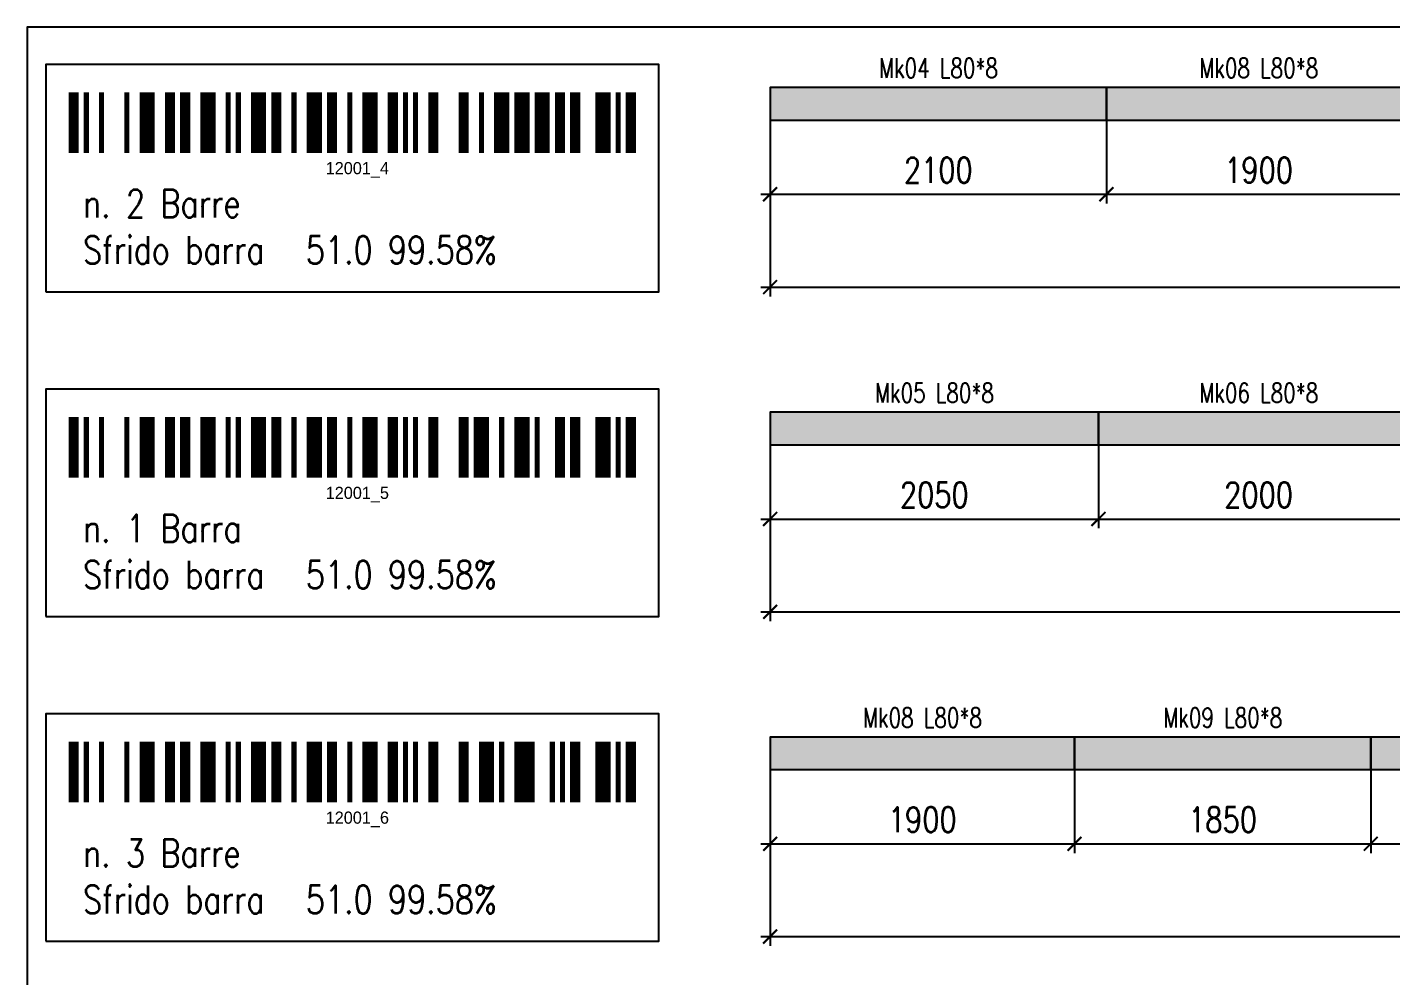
# Model space of a CAD drawing. Header units: millimetres. Extents: x -56 to 421004, y -1 to 91234.
# Drawn here: x 327574 to 336087, y 72382 to 78308 of the extents above; entities that cross this region are included whole.
import ezdxf
from ezdxf.enums import TextEntityAlignment as Align

# ---------------------------------------------------------------- set-up
doc = ezdxf.new("R2010")
doc.units = ezdxf.units.MM
doc.styles.add('EasyCutStyle', font='romans.shx', dxfattribs={"width": 0.8})
doc.styles.add('EasyCutStyleOptimezeBars', font='Romans.shx', dxfattribs={"width": 0.8})
doc.dimstyles.new('EasyCutDimOptimezeBars', dxfattribs={"dimscale": 57.971, "dimtxt": 2.7, "dimasz": 1.5, "dimexe": 1, "dimexo": 0, "dimgap": 1.25, "dimtad": 1, "dimdec": 1, "dimrnd": 0.5, "dimzin": 12, "dimdsep": 46, "dimtxsty": 'EasyCutStyleOptimezeBars', "dimblk": 'ARCHTICK', "dimblk1": 'ARCHTICK', "dimblk2": 'ARCHTICK', "dimcen": 1, "dimdle": 1, "dimclrd": 1, "dimclre": 1, "dimclrt": 3, "dimadec": 3, "dimazin": 0, "dimtfac": 1, "dimtdec": 1, "dimtix": 1, "dimtmove": 0, "dimatfit": 3, "dimfxl": 1, "dimtfill": 1, "dimtolj": 1, "dimtzin": 0, "dimarcsym": 0})

# ---------------------------------------------------------------- blocks, each defined once
blk = doc.blocks.new('BARCODE128_12001_4')
at = {"linetype": 'Continuous'}
for points, const_width in [([(15.5, 0), (15.5, 12)], 3), ([(27.5, 0), (27.5, 12)], 3), ([(37.5, 0), (37.5, 12)], 3), ([(48.5, 0), (48.5, 12)], 3), ([(59.5, 0), (59.5, 12)], 3), ([(85.5, 0), (85.5, 12)], 3), ([(89.5, 0), (89.5, 12)], 3), ([(93.5, 0), (93.5, 12)], 3), ([(105.5, 0), (105.5, 12)], 3), ([(1, 0), (1, 12)], 2), ([(3.5, 0), (3.5, 12)], 1), ([(6.5, 0), (6.5, 12)], 1), ([(11.5, 0), (11.5, 12)], 1), ([(20, 0), (20, 12)], 2), ([(23, 0), (23, 12)], 2), ([(31.5, 0), (31.5, 12)], 1), ([(33.5, 0), (33.5, 12)], 1), ([(41, 0), (41, 12)], 2), ([(44.5, 0), (44.5, 12)], 1), ([(52, 0), (52, 12)], 2), ([(55.5, 0), (55.5, 12)], 1), ([(64, 0), (64, 12)], 2), ([(66.5, 0), (66.5, 12)], 1), ([(68.5, 0), (68.5, 12)], 1), ([(72, 0), (72, 12)], 2), ([(78, 0), (78, 12)], 2), ([(81.5, 0), (81.5, 12)], 1), ([(97, 0), (97, 12)], 2), ([(100, 0), (100, 12)], 2), ([(108.5, 0), (108.5, 12)], 1), ([(111, 0), (111, 12)], 2)]:
    blk.add_lwpolyline(points, dxfattribs=dict(at, const_width=const_width))
blk.add_text('12001_4', height=2.4).set_placement((57, -4.2), align=Align.CENTER)
blk = doc.blocks.new('_ArchTick')
at = {"color": 0, "linetype": 'ByBlock', "const_width": 0.15}
blk.add_lwpolyline([(-0.5, -0.5), (0.5, 0.5)], dxfattribs=at)
blk = doc.blocks.new('*D1704')
at = {"color": 1, "lineweight": -2}
for p, q in [((332212.3, 77728.4), (332212.3, 77206.6)), ((334312.3, 77728.4), (334312.3, 77206.6)), ((332154.3, 77264.6), (334370.2, 77264.6))]:
    blk.add_line(p, q, dxfattribs=at)
at = {"layer": 'Defpoints', "color": 0}
for p in [(332212.3, 77728.4), (334312.3, 77728.4), (334312.3, 77264.6)]:
    blk.add_point(p, dxfattribs=at)
at = {"color": 1, "lineweight": -2, "xscale": 86.9637, "yscale": 86.9637, "zscale": 86.9637, "rotation": 180}
blk.add_blockref('_ArchTick', (332212.3, 77264.6), dxfattribs=at)
at = {"color": 1, "lineweight": -2, "xscale": 86.9637, "yscale": 86.9637, "zscale": 86.9637}
blk.add_blockref('_ArchTick', (334312.3, 77264.6), dxfattribs=at)
at = {"color": 3, "insert": (333262.3, 77415.3), "char_height": 156.53, "attachment_point": 5, "style": 'EasyCutStyleOptimezeBars', "bg_fill": 3, "box_fill_scale": 1.1, "bg_fill_color": 256, "bg_fill_true_color": 13158600, "bg_fill_transparency": 9995168}
blk.add_mtext('\\A1;2100', dxfattribs=at)
blk = doc.blocks.new('*D1705')
at = {"color": 1, "lineweight": -2}
for p, q in [((334312.3, 77728.4), (334312.3, 77206.6)), ((336212.3, 77728.4), (336212.3, 77206.6)), ((334254.3, 77264.6), (336270.2, 77264.6))]:
    blk.add_line(p, q, dxfattribs=at)
at = {"layer": 'Defpoints', "color": 0}
for p in [(334312.3, 77728.4), (336212.3, 77728.4), (336212.3, 77264.6)]:
    blk.add_point(p, dxfattribs=at)
at = {"color": 1, "lineweight": -2, "xscale": 86.9637, "yscale": 86.9637, "zscale": 86.9637, "rotation": 180}
blk.add_blockref('_ArchTick', (334312.3, 77264.6), dxfattribs=at)
at = {"color": 1, "lineweight": -2, "xscale": 86.9637, "yscale": 86.9637, "zscale": 86.9637}
blk.add_blockref('_ArchTick', (336212.3, 77264.6), dxfattribs=at)
at = {"color": 3, "insert": (335262.3, 77415.3), "char_height": 156.53, "attachment_point": 5, "style": 'EasyCutStyleOptimezeBars', "bg_fill": 3, "box_fill_scale": 1.1, "bg_fill_color": 256, "bg_fill_true_color": 13158600, "bg_fill_transparency": 0}
blk.add_mtext('\\A1;1900', dxfattribs=at)
blk = doc.blocks.new('*D1712')
at = {"color": 1, "lineweight": -2}
for p, q in [((332212.3, 77728.4), (332212.3, 76626.8)), ((344213.3, 77728.4), (344213.3, 76626.8)), ((332154.3, 76684.8), (344271.2, 76684.8))]:
    blk.add_line(p, q, dxfattribs=at)
at = {"layer": 'Defpoints', "color": 0}
for p in [(332212.3, 77728.4), (344213.3, 77728.4), (344213.3, 76684.8)]:
    blk.add_point(p, dxfattribs=at)
at = {"color": 1, "lineweight": -2, "xscale": 86.9637, "yscale": 86.9637, "zscale": 86.9637, "rotation": 180}
blk.add_blockref('_ArchTick', (332212.3, 76684.8), dxfattribs=at)
at = {"color": 1, "lineweight": -2, "xscale": 86.9637, "yscale": 86.9637, "zscale": 86.9637}
blk.add_blockref('_ArchTick', (344213.3, 76684.8), dxfattribs=at)
at = {"color": 3, "insert": (338212.8, 76835.6), "char_height": 156.53, "attachment_point": 5, "style": 'EasyCutStyleOptimezeBars', "bg_fill": 3, "box_fill_scale": 1.1, "bg_fill_color": 256, "bg_fill_true_color": 13158600, "bg_fill_transparency": 9996200}
blk.add_mtext('\\A1;12001', dxfattribs=at)
blk = doc.blocks.new('BARCODE128_12001_5')
at = {"linetype": 'Continuous'}
for points, const_width in [([(15.5, 0), (15.5, 12)], 3), ([(27.5, 0), (27.5, 12)], 3), ([(37.5, 0), (37.5, 12)], 3), ([(48.5, 0), (48.5, 12)], 3), ([(59.5, 0), (59.5, 12)], 3), ([(81.5, 0), (81.5, 12)], 3), ([(89.5, 0), (89.5, 12)], 3), ([(105.5, 0), (105.5, 12)], 3), ([(1, 0), (1, 12)], 2), ([(3.5, 0), (3.5, 12)], 1), ([(6.5, 0), (6.5, 12)], 1), ([(11.5, 0), (11.5, 12)], 1), ([(20, 0), (20, 12)], 2), ([(23, 0), (23, 12)], 2), ([(31.5, 0), (31.5, 12)], 1), ([(33.5, 0), (33.5, 12)], 1), ([(41, 0), (41, 12)], 2), ([(44.5, 0), (44.5, 12)], 1), ([(52, 0), (52, 12)], 2), ([(55.5, 0), (55.5, 12)], 1), ([(64, 0), (64, 12)], 2), ([(66.5, 0), (66.5, 12)], 1), ([(68.5, 0), (68.5, 12)], 1), ([(72, 0), (72, 12)], 2), ([(78, 0), (78, 12)], 2), ([(85.5, 0), (85.5, 12)], 1), ([(92.5, 0), (92.5, 12)], 1), ([(97, 0), (97, 12)], 2), ([(100, 0), (100, 12)], 2), ([(108.5, 0), (108.5, 12)], 1), ([(111, 0), (111, 12)], 2)]:
    blk.add_lwpolyline(points, dxfattribs=dict(at, const_width=const_width))
blk.add_text('12001_5', height=2.4).set_placement((57, -4.2), align=Align.CENTER)
blk = doc.blocks.new('*D1713')
at = {"color": 1, "lineweight": -2}
for p, q in [((332212.3, 75699.2), (332212.3, 75177.5)), ((334262.3, 75699.2), (334262.3, 75177.5)), ((332154.3, 75235.4), (334320.2, 75235.4))]:
    blk.add_line(p, q, dxfattribs=at)
at = {"layer": 'Defpoints', "color": 0}
for p in [(332212.3, 75699.2), (334262.3, 75699.2), (334262.3, 75235.4)]:
    blk.add_point(p, dxfattribs=at)
at = {"color": 1, "lineweight": -2, "xscale": 86.9637, "yscale": 86.9637, "zscale": 86.9637, "rotation": 180}
blk.add_blockref('_ArchTick', (332212.3, 75235.4), dxfattribs=at)
at = {"color": 1, "lineweight": -2, "xscale": 86.9637, "yscale": 86.9637, "zscale": 86.9637}
blk.add_blockref('_ArchTick', (334262.3, 75235.4), dxfattribs=at)
at = {"color": 3, "insert": (333237.3, 75386.2), "char_height": 156.53, "attachment_point": 5, "style": 'EasyCutStyleOptimezeBars', "bg_fill": 3, "box_fill_scale": 1.1, "bg_fill_color": 256, "bg_fill_true_color": 13158600, "bg_fill_transparency": 9995168}
blk.add_mtext('\\A1;2050', dxfattribs=at)
blk = doc.blocks.new('*D1714')
at = {"color": 1, "lineweight": -2}
for p, q in [((334262.3, 75699.2), (334262.3, 75177.5)), ((336262.3, 75699.2), (336262.3, 75177.5)), ((334204.3, 75235.4), (336320.2, 75235.4))]:
    blk.add_line(p, q, dxfattribs=at)
at = {"layer": 'Defpoints', "color": 0}
for p in [(334262.3, 75699.2), (336262.3, 75699.2), (336262.3, 75235.4)]:
    blk.add_point(p, dxfattribs=at)
at = {"color": 1, "lineweight": -2, "xscale": 86.9637, "yscale": 86.9637, "zscale": 86.9637, "rotation": 180}
blk.add_blockref('_ArchTick', (334262.3, 75235.4), dxfattribs=at)
at = {"color": 1, "lineweight": -2, "xscale": 86.9637, "yscale": 86.9637, "zscale": 86.9637}
blk.add_blockref('_ArchTick', (336262.3, 75235.4), dxfattribs=at)
at = {"color": 3, "insert": (335262.3, 75386.2), "char_height": 156.53, "attachment_point": 5, "style": 'EasyCutStyleOptimezeBars', "bg_fill": 3, "box_fill_scale": 1.1, "bg_fill_color": 256, "bg_fill_true_color": 13158600, "bg_fill_transparency": 1336572}
blk.add_mtext('\\A1;2000', dxfattribs=at)
blk = doc.blocks.new('*D1721')
at = {"color": 1, "lineweight": -2}
for p, q in [((332212.3, 75699.2), (332212.3, 74597.7)), ((344213.3, 75699.2), (344213.3, 74597.7)), ((332154.3, 74655.7), (344271.2, 74655.7))]:
    blk.add_line(p, q, dxfattribs=at)
at = {"layer": 'Defpoints', "color": 0}
for p in [(332212.3, 75699.2), (344213.3, 75699.2), (344213.3, 74655.7)]:
    blk.add_point(p, dxfattribs=at)
at = {"color": 1, "lineweight": -2, "xscale": 86.9637, "yscale": 86.9637, "zscale": 86.9637, "rotation": 180}
blk.add_blockref('_ArchTick', (332212.3, 74655.7), dxfattribs=at)
at = {"color": 1, "lineweight": -2, "xscale": 86.9637, "yscale": 86.9637, "zscale": 86.9637}
blk.add_blockref('_ArchTick', (344213.3, 74655.7), dxfattribs=at)
at = {"color": 3, "insert": (338212.8, 74806.4), "char_height": 156.53, "attachment_point": 5, "style": 'EasyCutStyleOptimezeBars', "bg_fill": 3, "box_fill_scale": 1.1, "bg_fill_color": 256, "bg_fill_true_color": 13158600, "bg_fill_transparency": 1525100}
blk.add_mtext('\\A1;12001', dxfattribs=at)
blk = doc.blocks.new('BARCODE128_12001_6')
at = {"linetype": 'Continuous'}
for points, const_width in [([(15.5, 0), (15.5, 12)], 3), ([(27.5, 0), (27.5, 12)], 3), ([(37.5, 0), (37.5, 12)], 3), ([(48.5, 0), (48.5, 12)], 3), ([(59.5, 0), (59.5, 12)], 3), ([(82.5, 0), (82.5, 12)], 3), ([(90, 0), (90, 12)], 4), ([(105.5, 0), (105.5, 12)], 3), ([(1, 0), (1, 12)], 2), ([(3.5, 0), (3.5, 12)], 1), ([(6.5, 0), (6.5, 12)], 1), ([(11.5, 0), (11.5, 12)], 1), ([(20, 0), (20, 12)], 2), ([(23, 0), (23, 12)], 2), ([(31.5, 0), (31.5, 12)], 1), ([(33.5, 0), (33.5, 12)], 1), ([(41, 0), (41, 12)], 2), ([(44.5, 0), (44.5, 12)], 1), ([(52, 0), (52, 12)], 2), ([(55.5, 0), (55.5, 12)], 1), ([(64, 0), (64, 12)], 2), ([(66.5, 0), (66.5, 12)], 1), ([(68.5, 0), (68.5, 12)], 1), ([(72, 0), (72, 12)], 2), ([(78, 0), (78, 12)], 2), ([(85.5, 0), (85.5, 12)], 1), ([(95.5, 0), (95.5, 12)], 1), ([(97.5, 0), (97.5, 12)], 1), ([(100, 0), (100, 12)], 2), ([(108.5, 0), (108.5, 12)], 1), ([(111, 0), (111, 12)], 2)]:
    blk.add_lwpolyline(points, dxfattribs=dict(at, const_width=const_width))
blk.add_text('12001_6', height=2.4).set_placement((57, -4.2), align=Align.CENTER)
blk = doc.blocks.new('*D1722')
at = {"color": 1, "lineweight": -2}
for p, q in [((332212.3, 73670.1), (332212.3, 73148.3)), ((334112.3, 73670.1), (334112.3, 73148.3)), ((332154.3, 73206.3), (334170.2, 73206.3))]:
    blk.add_line(p, q, dxfattribs=at)
at = {"layer": 'Defpoints', "color": 0}
for p in [(332212.3, 73670.1), (334112.3, 73670.1), (334112.3, 73206.3)]:
    blk.add_point(p, dxfattribs=at)
at = {"color": 1, "lineweight": -2, "xscale": 86.9637, "yscale": 86.9637, "zscale": 86.9637, "rotation": 180}
blk.add_blockref('_ArchTick', (332212.3, 73206.3), dxfattribs=at)
at = {"color": 1, "lineweight": -2, "xscale": 86.9637, "yscale": 86.9637, "zscale": 86.9637}
blk.add_blockref('_ArchTick', (334112.3, 73206.3), dxfattribs=at)
at = {"color": 3, "insert": (333162.3, 73357), "char_height": 156.53, "attachment_point": 5, "style": 'EasyCutStyleOptimezeBars', "bg_fill": 3, "box_fill_scale": 1.1, "bg_fill_color": 256, "bg_fill_true_color": 13158600, "bg_fill_transparency": 6310252}
blk.add_mtext('\\A1;1900', dxfattribs=at)
blk = doc.blocks.new('*D1723')
at = {"color": 1, "lineweight": -2}
for p, q in [((334112.3, 73670.1), (334112.3, 73148.3)), ((335962.3, 73670.1), (335962.3, 73148.3)), ((334054.3, 73206.3), (336020.2, 73206.3))]:
    blk.add_line(p, q, dxfattribs=at)
at = {"layer": 'Defpoints', "color": 0}
for p in [(334112.3, 73670.1), (335962.3, 73670.1), (335962.3, 73206.3)]:
    blk.add_point(p, dxfattribs=at)
at = {"color": 1, "lineweight": -2, "xscale": 86.9637, "yscale": 86.9637, "zscale": 86.9637, "rotation": 180}
blk.add_blockref('_ArchTick', (334112.3, 73206.3), dxfattribs=at)
at = {"color": 1, "lineweight": -2, "xscale": 86.9637, "yscale": 86.9637, "zscale": 86.9637}
blk.add_blockref('_ArchTick', (335962.3, 73206.3), dxfattribs=at)
at = {"color": 3, "insert": (335037.3, 73357), "char_height": 156.53, "attachment_point": 5, "style": 'EasyCutStyleOptimezeBars', "bg_fill": 3, "box_fill_scale": 1.1, "bg_fill_color": 256, "bg_fill_true_color": 13158600, "bg_fill_transparency": 6317992}
blk.add_mtext('\\A1;1850', dxfattribs=at)
blk = doc.blocks.new('*D1724')
at = {"color": 1, "lineweight": -2}
for p, q in [((335962.3, 73670.1), (335962.3, 73148.3)), ((337812.3, 73670.1), (337812.3, 73148.3)), ((335904.3, 73206.3), (337870.2, 73206.3))]:
    blk.add_line(p, q, dxfattribs=at)
at = {"layer": 'Defpoints', "color": 0}
for p in [(335962.3, 73670.1), (337812.3, 73670.1), (337812.3, 73206.3)]:
    blk.add_point(p, dxfattribs=at)
at = {"color": 1, "lineweight": -2, "xscale": 86.9637, "yscale": 86.9637, "zscale": 86.9637, "rotation": 180}
blk.add_blockref('_ArchTick', (335962.3, 73206.3), dxfattribs=at)
at = {"color": 1, "lineweight": -2, "xscale": 86.9637, "yscale": 86.9637, "zscale": 86.9637}
blk.add_blockref('_ArchTick', (337812.3, 73206.3), dxfattribs=at)
at = {"color": 3, "insert": (336887.3, 73357), "char_height": 156.53, "attachment_point": 5, "style": 'EasyCutStyleOptimezeBars', "bg_fill": 3, "box_fill_scale": 1.1, "bg_fill_color": 256, "bg_fill_true_color": 13158600, "bg_fill_transparency": 6318508}
blk.add_mtext('\\A1;1850', dxfattribs=at)
blk = doc.blocks.new('*D1731')
at = {"color": 1, "lineweight": -2}
for p, q in [((332212.3, 73670.1), (332212.3, 72568.5)), ((344213.3, 73670.1), (344213.3, 72568.5)), ((332154.3, 72626.5), (344271.2, 72626.5))]:
    blk.add_line(p, q, dxfattribs=at)
at = {"layer": 'Defpoints', "color": 0}
for p in [(332212.3, 73670.1), (344213.3, 73670.1), (344213.3, 72626.5)]:
    blk.add_point(p, dxfattribs=at)
at = {"color": 1, "lineweight": -2, "xscale": 86.9637, "yscale": 86.9637, "zscale": 86.9637, "rotation": 180}
blk.add_blockref('_ArchTick', (332212.3, 72626.5), dxfattribs=at)
at = {"color": 1, "lineweight": -2, "xscale": 86.9637, "yscale": 86.9637, "zscale": 86.9637}
blk.add_blockref('_ArchTick', (344213.3, 72626.5), dxfattribs=at)
at = {"color": 3, "insert": (338212.8, 72777.3), "char_height": 156.53, "attachment_point": 5, "style": 'EasyCutStyleOptimezeBars', "bg_fill": 3, "box_fill_scale": 1.1, "bg_fill_color": 256, "bg_fill_true_color": 13158600, "bg_fill_transparency": 6323884}
blk.add_mtext('\\A1;12001', dxfattribs=at)

msp = doc.modelspace()

# ---------------------------------------------------------------- linework, layer by layer
at = {"color": 5}
msp.add_lwpolyline([(327574.19, 66133.23), (344793, 66133.23), (344793, 78308.14), (327574.19, 78308.14)], close=True, dxfattribs=at)
at = {"color": 231, "true_color": 0xfd58be}
for points in [[(332212.25, 77728.39), (344213.25, 77728.39), (344213.25, 77931.3), (332212.25, 77931.3)], [(332212.25, 75699.23), (344213.25, 75699.23), (344213.25, 75902.15), (332212.25, 75902.15)], [(332212.25, 73670.08), (344213.25, 73670.08), (344213.25, 73872.99), (332212.25, 73872.99)]]:
    msp.add_lwpolyline(points, close=True, dxfattribs=at)
at = {"color": 7}
for points in [[(332212.25, 77728.39), (334312.25, 77728.39), (334312.25, 77931.3), (332212.25, 77931.3)], [(334312.25, 77728.39), (336212.25, 77728.39), (336212.25, 77931.3), (334312.25, 77931.3)], [(332212.25, 75699.23), (334262.25, 75699.23), (334262.25, 75902.15), (332212.25, 75902.15)], [(334262.25, 75699.23), (336262.25, 75699.23), (336262.25, 75902.15), (334262.25, 75902.15)], [(332212.25, 73670.08), (334112.25, 73670.08), (334112.25, 73872.99), (332212.25, 73872.99)], [(334112.25, 73670.08), (335962.25, 73670.08), (335962.25, 73872.99), (334112.25, 73872.99)], [(335962.25, 73670.08), (337812.25, 73670.08), (337812.25, 73872.99), (335962.25, 73872.99)]]:
    msp.add_lwpolyline(points, close=True, dxfattribs=at)
at = {"color": 54, "true_color": 0xa39a17}
msp.add_solid([(332212.25, 77728.39), (334312.25, 77728.39), (332212.25, 77931.3), (334312.25, 77931.3)], dxfattribs=at)
at = {"color": 54, "true_color": 0x9f8b17}
for points in [[(334312.25, 77728.39), (336212.25, 77728.39), (334312.25, 77931.3), (336212.25, 77931.3)], [(332212.25, 73670.08), (334112.25, 73670.08), (332212.25, 73872.99), (334112.25, 73872.99)]]:
    msp.add_solid(points, dxfattribs=at)
at = {"color": 54, "true_color": 0xa29717}
msp.add_solid([(332212.25, 75699.23), (334262.25, 75699.23), (332212.25, 75902.15), (334262.25, 75902.15)], dxfattribs=at)
at = {"color": 54, "true_color": 0xa19317}
msp.add_solid([(334262.25, 75699.23), (336262.25, 75699.23), (334262.25, 75902.15), (336262.25, 75902.15)], dxfattribs=at)
at = {"color": 54, "true_color": 0x9f8817}
for points in [[(334112.25, 73670.08), (335962.25, 73670.08), (334112.25, 73872.99), (335962.25, 73872.99)], [(335962.25, 73670.08), (337812.25, 73670.08), (335962.25, 73872.99), (337812.25, 73872.99)]]:
    msp.add_solid(points, dxfattribs=at)

# ---------------------------------------------------------------- texts
at = {"style": 'EasyCutStyle', "width": 0.75}
for s, p in [('Mk04 L80*8', (333263.25, 77992.18)), ('Mk08 L80*8', (335263.25, 77992.18)), ('Mk05 L80*8', (333238.25, 75963.02)), ('Mk06 L80*8', (335263.25, 75963.02)), ('Mk08 L80*8', (333163.25, 73933.87)), ('Mk09 L80*8', (335038.25, 73933.87))]:
    msp.add_text(s, height=121.749, dxfattribs=at).set_placement(p, align=Align.CENTER)

# ---------------------------------------------------------------- next in the draw order: texts
at = {"color": 71, "char_height": 173.9274, "attachment_point": 1, "bg_fill": 2}
for s, insert in [('{\\Fromans|c0;\\W0.8;\\C2;n. 2 Barre^J\\C1;Sfrido barra^I\\C7;51.0 99.58%', (327922.04, 77293.57)), ('{\\Fromans|c0;\\W0.8;\\C2;n. 1 Barra^J\\C1;Sfrido barra^I\\C7;51.0 99.58%', (327922.04, 75264.41)), ('{\\Fromans|c0;\\W0.8;\\C2;n. 3 Barre^J\\C1;Sfrido barra^I\\C7;51.0 99.58%', (327922.04, 73235.26))]:
    msp.add_mtext(s, dxfattribs=dict(at, insert=insert))

# ---------------------------------------------------------------- next in the draw order: dimensions: what is measured, and where the dimension line sits
for base, p1, p2, picture, middle in [((334312.25, 77264.58), (332212.25, 77728.39), (334312.25, 77728.39), '*D1704', (333262.25, 77415.32)), ((334262.25, 75235.43), (332212.25, 75699.23), (334262.25, 75699.23), '*D1713', (333237.25, 75386.16)), ((334112.25, 73206.27), (332212.25, 73670.08), (334112.25, 73670.08), '*D1722', (333162.25, 73357.01))]:
    dim = msp.add_linear_dim(base=base, p1=p1, p2=p2, dimstyle='EasyCutDimOptimezeBars', override={"dimscale": 57.9758, "dimtad": 1})
    dim.commit()
    dim.dimension.update_dxf_attribs({"geometry": picture, "text_midpoint": middle})

# ---------------------------------------------------------------- next in the draw order: linework, layer by layer
at = {"color": 5}
for points in [[(327690.14, 76655.83), (331516.54, 76655.83), (331516.54, 78076.24), (327690.14, 78076.24)], [(327690.14, 74626.68), (331516.54, 74626.68), (331516.54, 76047.09), (327690.14, 76047.09)], [(327690.14, 72597.53), (331516.54, 72597.53), (331516.54, 74017.93), (327690.14, 74017.93)]]:
    msp.add_lwpolyline(points, close=True, dxfattribs=at)

# ---------------------------------------------------------------- next in the draw order: block references
at = {"xscale": 31.62316363636637, "yscale": 31.62316363636637, "zscale": 31.62316363636364}
for name, p in [('BARCODE128_12001_4', (327832.44, 77522.83)), ('BARCODE128_12001_5', (327832.44, 75493.68)), ('BARCODE128_12001_6', (327832.44, 73464.53))]:
    msp.add_blockref(name, p, dxfattribs=at)

# ---------------------------------------------------------------- next in the draw order: dimensions: what is measured, and where the dimension line sits
for base, p1, p2, picture, middle in [((336212.25, 77264.58), (334312.25, 77728.39), (336212.25, 77728.39), '*D1705', (335262.25, 77415.32)), ((336262.25, 75235.43), (334262.25, 75699.23), (336262.25, 75699.23), '*D1714', (335262.25, 75386.16)), ((335962.25, 73206.27), (334112.25, 73670.08), (335962.25, 73670.08), '*D1723', (335037.25, 73357.01))]:
    dim = msp.add_linear_dim(base=base, p1=p1, p2=p2, dimstyle='EasyCutDimOptimezeBars', override={"dimscale": 57.9758, "dimtad": 1})
    dim.commit()
    dim.dimension.update_dxf_attribs({"geometry": picture, "text_midpoint": middle})

# ---------------------------------------------------------------- next in the draw order: dimensions: what is measured, and where the dimension line sits
for base, p1, p2, picture, middle in [((344213.25, 76684.82), (332212.25, 77728.39), (344213.25, 77728.39), '*D1712', (338212.75, 76835.56)), ((344213.25, 74655.67), (332212.25, 75699.23), (344213.25, 75699.23), '*D1721', (338212.75, 74806.4)), ((337812.25, 73206.27), (335962.25, 73670.08), (337812.25, 73670.08), '*D1724', (336887.25, 73357.01))]:
    dim = msp.add_linear_dim(base=base, p1=p1, p2=p2, dimstyle='EasyCutDimOptimezeBars', override={"dimscale": 57.9758, "dimtad": 1})
    dim.commit()
    dim.dimension.update_dxf_attribs({"geometry": picture, "text_midpoint": middle})

# ---------------------------------------------------------------- next in the draw order: dimensions: what is measured, and where the dimension line sits
dim = msp.add_linear_dim(base=(344213.25, 72626.51), p1=(332212.25, 73670.08), p2=(344213.25, 73670.08), dimstyle='EasyCutDimOptimezeBars', override={"dimscale": 57.9758, "dimtad": 1})
dim.commit()
dim.dimension.update_dxf_attribs({"geometry": '*D1731', "text_midpoint": (338212.75, 72777.25)})

doc.saveas('drawing.dxf')
